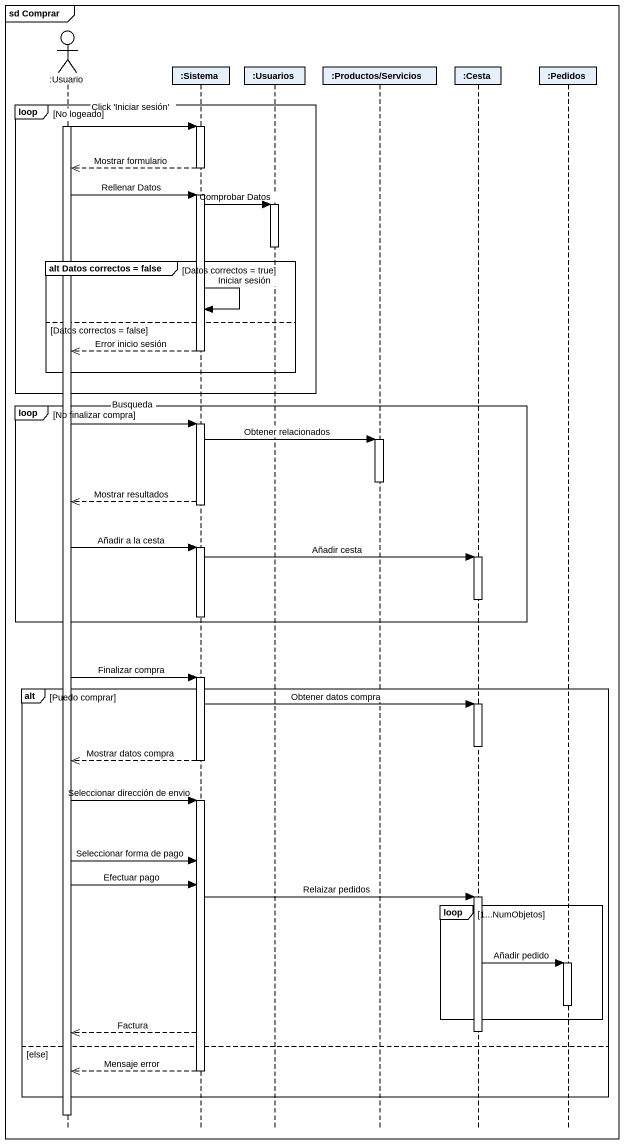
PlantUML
@startuml
mainframe sd Comprar
hide footbox
actor ":Usuario" as Usuario
participant ":Sistema" as Sistema
participant ":Usuarios" as Usuarios
participant ":Productos/Servicios" as Productos_Servicios
participant ":Cesta" as Cesta
participant ":Pedidos" as Pedidos

loop No logeado
  activate Usuario
  Usuario -> Sistema : Click 'Iniciar sesión'
  activate Sistema
  Sistema -->> Usuario : Mostrar formulario
  deactivate Sistema
  Usuario -> Sistema : Rellenar Datos
  activate Sistema
  Sistema -> Usuarios : Comprobar Datos
  activate Usuarios
  deactivate Usuarios
  group alt Datos correctos = false [Datos correctos = true]
    Sistema -> Sistema : Iniciar sesión
  else Datos correctos = false
    Sistema -->> Usuario : Error inicio sesión
    deactivate Sistema
  end
end
loop No finalizar compra
  Usuario -> Sistema : Busqueda
  activate Sistema
  Sistema -> Productos_Servicios : Obtener relacionados
  activate Productos_Servicios
  deactivate Productos_Servicios
  Sistema -->> Usuario : Mostrar resultados
  deactivate Sistema
  Usuario -> Sistema : Añadir a la cesta
  activate Sistema
  Sistema -> Cesta : Añadir cesta
  activate Cesta
  deactivate Cesta
  deactivate Sistema
end
Usuario -> Sistema : Finalizar compra
activate Sistema
alt Puedo comprar
  Sistema -> Cesta : Obtener datos compra
  activate Cesta
  deactivate Cesta
  Sistema -->> Usuario : Mostrar datos compra
  deactivate Sistema
  Usuario -> Sistema : Seleccionar dirección de envio
  activate Sistema
  Usuario -> Sistema : Seleccionar forma de pago
  Usuario -> Sistema : Efectuar pago
  Sistema -> Cesta : Relaizar pedidos
  activate Cesta
  loop 1...NumObjetos
    Cesta -> Pedidos : Añadir pedido
    activate Pedidos
    deactivate Pedidos
  end
  deactivate Cesta
  Sistema -->> Usuario : Factura
else else
  Sistema -->> Usuario : Mensaje error
  deactivate Sistema
end
deactivate Usuario
@enduml
